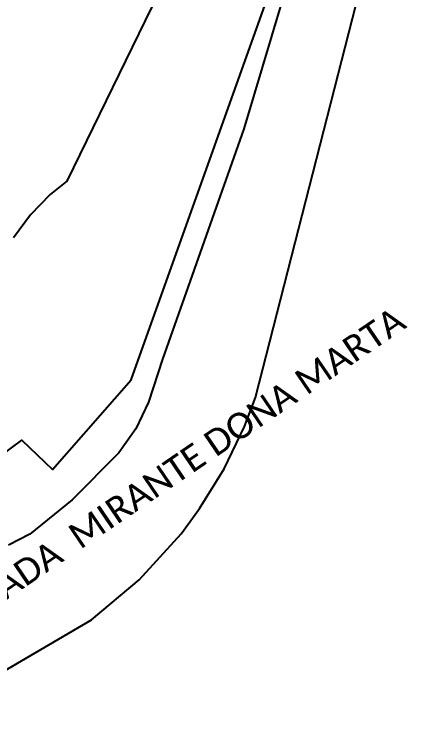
# Model space of a CAD drawing. Header units: millimetres. Extents: x 676447 to 689606, y 7455628 to 7463967.
# Drawn here: x 684855.3 to 684901, y 7461300.1 to 7461383.5 of the extents above; entities that cross this region are included whole.
import ezdxf

# ---------------------------------------------------------------- set-up
doc = ezdxf.new("R2010")
doc.units = ezdxf.units.MM
doc.header["$LTSCALE"] = 0.1
doc.header["$MEASUREMENT"] = 0
doc.layers.add('MUB_QUADRAS', color=7, linetype='Continuous')
doc.layers.add('MUB_SEGMENTO', color=7, linetype='Continuous')
doc.styles.add('Legend', font='calibri.ttf')

msp = doc.modelspace()

# ---------------------------------------------------------------- linework, layer by layer
at = {"layer": 'MUB_QUADRAS', "linetype": 'Continuous'}
for points in [[(684841.88, 7461300.085), (684864.249, 7461313.173), (684869.796, 7461317.829), (684874.665, 7461323.19), (684876.817, 7461326.105), (684879.664, 7461330.733), (684882.028, 7461335.625), (684883.324, 7461339.008), (684899.991, 7461404.222)], [(684880.37, 7461403.081), (684861.397, 7461364.138), (684859.467, 7461362.579), (684857.162, 7461360.207), (684855.203, 7461357.542)], [(684837.797, 7461320.416), (684856.172, 7461334.056), (684859.724, 7461330.625), (684868.86, 7461341.039), (684888.515, 7461396.077), (684888.918, 7461396.433), (684889.435, 7461396.283), (684889.579, 7461395.748), (684881.975, 7461370.22), (684872.514, 7461343.461), (684870.903, 7461338.446), (684869.411, 7461335.375), (684867.431, 7461332.594), (684862.035, 7461327.128), (684857.113, 7461323.138), (684854.639, 7461321.851)]]:
    msp.add_lwpolyline(points, dxfattribs=at)

# ---------------------------------------------------------------- texts
at = {"layer": 'MUB_SEGMENTO', "color": 253, "style": 'Legend'}
msp.add_text('ESTRADA  MIRANTE DONA MARTA', height=3, rotation=34.24474, dxfattribs=at).set_placement((684846.7, 7461310.24))

doc.saveas('drawing.dxf')
